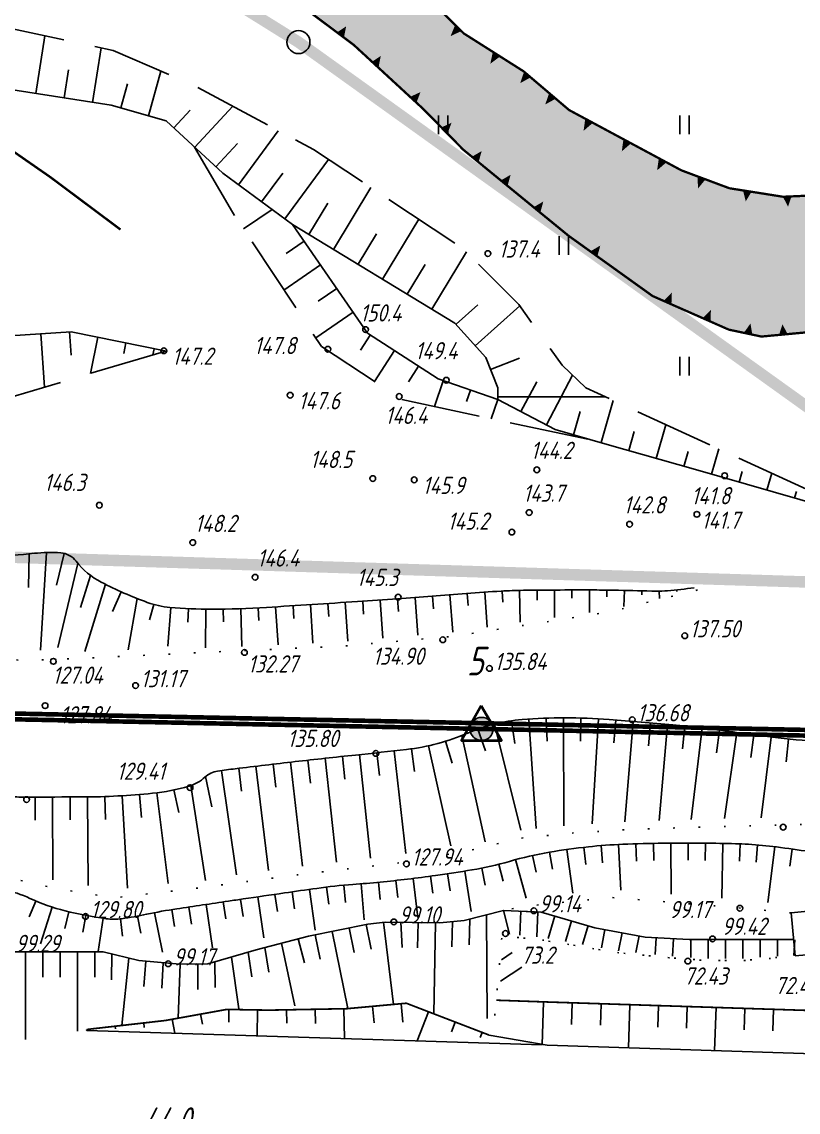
# Model space of a CAD drawing. Header units: millimetres. Extents: x 0 to 841, y 0 to 594.
# Drawn here: x 435.3 to 484.2, y 437.7 to 506.5 of the extents above; entities that cross this region are included whole.
import ezdxf
from ezdxf.lldxf.tags import DXFTag

# ---------------------------------------------------------------- set-up
doc = ezdxf.new("R2010")
doc.units = ezdxf.units.MM
doc.linetypes.add('ADOT1', pattern=[1.6, 0.1, -1.5])
doc.linetypes.add('AHIDDEN4', pattern=[7, 5, -2])
for name, color, linetype in [('01_Відвал', 7, 'Continuous'), ('01_Горизонт_58', 7, 'Continuous'), ('01_Горизонт_72', 7, 'Continuous'), ('01_Горизонт_86', 7, 'Continuous'), ('01_Земельний_відвід_існуючий', 7, 'Continuous'), ('01_Річка', 7, 'Continuous'), ('01_укоси', 7, 'Continuous'), ('0_Лицензия', 6, 'Continuous'), ('0_Проектний_карьер', 7, 'Continuous'), ('0_Проектні відмітки', 7, 'Continuous'), ('Карьер', 7, 'Continuous')]:
    doc.layers.add(name, color=color, linetype=linetype)
doc.styles.add('Такие дела', font='GOST_A.TTF', dxfattribs={"oblique": 15})
tags = doc.linetypes.add('New Line1', pattern=[1.5, 1, -0.5]).pattern_tags.tags
tags[6:7] = [DXFTag(74, 4), DXFTag(75, 0), DXFTag(340, '0'), DXFTag(46, 1.0), DXFTag(50, 0.0), DXFTag(44, 0.0), DXFTag(45, 0.0)]
tags[4:5] = [DXFTag(74, 4), DXFTag(75, 0), DXFTag(340, '0'), DXFTag(46, 1.0), DXFTag(50, 0.0), DXFTag(44, 0.0), DXFTag(45, 0.0)]

# ---------------------------------------------------------------- blocks, each defined once
blk = doc.blocks.new('Licenzia')
at = {"linetype": 'New Line1', "lineweight": 25}
h = blk.add_hatch(color=6, dxfattribs=at)
h.dxf.hatch_style = 1
h.set_gradient(color1=(255, 0, 255), color2=(255, 0, 255), centered=1, tint=1, name='INVCYLINDER')
edge = h.paths.add_edge_path()
edge.add_arc((0, 0), 2, 0, 360)
at = {"color": 6, "linetype": 'Continuous', "lineweight": 40, "flags": 128}
blk.add_lwpolyline([(-0.08, 4.01), (-3.48, -1.99), (3.45, -1.99)], close=True, dxfattribs=at)
at = {"color": 10, "linetype": 'Continuous', "lineweight": 25}
blk.add_circle((0, 0), 2, dxfattribs=at)

msp = doc.modelspace()

# ---------------------------------------------------------------- hatches: boundary and pattern name
at = {"layer": '01_Річка', "linetype": 'Continuous', "lineweight": -3, "true_color": 0xf0ffff}
h = msp.add_hatch(color=7, dxfattribs=at)
h.dxf.hatch_style = 1
h.paths.add_polyline_path([(450.586, 552.3), (452.754, 555.759), (455.737, 558.994), (463.556, 562.614), (465.882, 563.075), (467.578, 562.529), (468.865, 561.165), (469.021, 558.729), (467.656, 554.383), (465.724, 551.274), (463.317, 543.492), (461.784, 539.337), (460.515, 532.618), (451.135, 531.997), (450.453, 533.789), (450.004, 537.297), (450.804, 539.09), (452.208, 539.987), (454.705, 540.366), (456.831, 540.464), (459.112, 541.321), (460.789, 543.133), (460.984, 544.498), (460.458, 546.037), (459.346, 547.245), (458.274, 547.499), (455.836, 546.135), (453.067, 543.679), (450.552, 542.218), (448.875, 542.042), (447.9, 542.315), (446.698, 543.3), (446.608, 544.329), (448.149, 547.214)])
h.paths.add_polyline_path([(486.128, 555.588), (489.819, 554.469), (492.263, 553.172), (494.443, 551.406), (497.369, 547.854), (499.097, 544.282), (499.844, 540.092), (500.433, 538.227), (502.259, 535.617), (505.263, 534.146), (508.787, 532.98), (511.045, 530.723), (512.322, 527.897), (511.965, 525.216), (510.669, 522.999), (508.745, 521.488), (506.663, 520.408), (500.792, 520.192), (493.036, 520.958), (485.958, 523.43), (474.407, 530.284), (468.949, 533.624), (465.371, 533.425), (468.121, 540.549), (469.296, 544.27), (470.621, 547.823), (472.52, 551.526), (476.251, 554.96), (479.059, 555.882), (482.358, 556.019)])
h.paths.add_polyline_path([(310.927, 515.978), (313.107, 516.458), (316.951, 515.772), (322.397, 514.149), (328.941, 511.199), (334.25, 509.164), (343.619, 504.802), (347.806, 504.057), (355.097, 504.205), (362.358, 507.528), (368.77, 511.342), (373.194, 513.661), (384.348, 519.993), (395.256, 525.065), (399.976, 526.721), (404.526, 528.032), (410.731, 528.585), (413.811, 528.716), (418.792, 527.668), (425.943, 525.341), (429.795, 523.656), (434.167, 521.271), (442.157, 515.3), (447.685, 511.459), (456.206, 505.087), (460.602, 501.034), (463.12, 498.47), (469.755, 493.044), (475.061, 489.237), (479.872, 487.115), (481.929, 486.678), (487.134, 487.165), (493.131, 488.777), (498.184, 491.545), (499.95, 493.279), (501.441, 496.443), (501.654, 498.238), (501.318, 500.95), (500.632, 502.379), (499.336, 502.798), (497.887, 502.512), (492.366, 498.684), (488.729, 496.537), (485.917, 495.619), (483.296, 495.504), (479.91, 496.04), (476.887, 497.168), (469.795, 500.977), (466.914, 503.428), (463.143, 505.817), (461.461, 507.473), (461.257, 509.864), (463.929, 514.317), (466.829, 517.872), (468.878, 519.823), (471.372, 520.364), (473.981, 520.287), (477.113, 518.567), (485.862, 512.072), (490.776, 509.017), (493.811, 507.548), (498.122, 506.389), (501.408, 506.022), (505.777, 506.351), (509.793, 508.071), (513.891, 510.931), (519.207, 515.335), (521.939, 517.957), (522.325, 520.797), (521.359, 524.545), (519.774, 527.926), (517.897, 531.029), (515.248, 534.216), (513.873, 536.352), (513.177, 538.458), (513.37, 540.97), (516.276, 548.21), (518.669, 551.376), (521.395, 555.452), (524.802, 561.107), (528.03, 566.034), (531.243, 570.239), (533.911, 572.422), (537.661, 577.104), (523.622, 577.104), (521.624, 575.282), (519.779, 573.434), (516.736, 569.325), (514.151, 564.52), (511.468, 558.368), (507.088, 549.367), (506.348, 546.82), (505.131, 546.557), (504.308, 546.918), (502.943, 548.381), (500.927, 551.014), (497.642, 555.902), (496.079, 557.118), (493.201, 558.4), (485.844, 561.049), (479.271, 563.158), (471.932, 566.018), (466.864, 567.173), (462.216, 566.858), (456.544, 565.572), (453.341, 563.447), (448.378, 559.143), (446.616, 556.632), (442.782, 549.31), (441.39, 543.248), (441.362, 537.245), (442.255, 533.65), (443.721, 530.701), (445.194, 528.694), (446.911, 526.41), (447.111, 525.527), (446.334, 525.087), (445.372, 525.46), (440.143, 531.752), (436.917, 534.318), (432.883, 536.78), (428.003, 539.426), (423.72, 540.824), (411.524, 542.476), (407.575, 542.541), (402.912, 541.734), (396.347, 539.616), (391.356, 537.275), (387.54, 536.147), (383.331, 535.517), (376.497, 535.666), (375.149, 535.265), (374.106, 534.447), (374.186, 533.805), (374.751, 532.879), (377.335, 531.949), (378.827, 530.922), (379.245, 530.008), (378.988, 528.821), (377.016, 527.537), (366.334, 523.525), (360.042, 520.702), (353.801, 517.72), (350.916, 516.86), (347.728, 516.86), (345.448, 517.847), (343.929, 520.171), (341.635, 524.257), (339.017, 529.93), (334.76, 537.602), (333.513, 541.468), (333.717, 543.884), (335.982, 548.259), (327.323, 549.303), (326.174, 547.587), (324.3, 545.904), (321.632, 544.246), (316.798, 542.672), (311.649, 541.382), (307.546, 540.539), (304.318, 539.091), (303.264, 537.376), (303.183, 534.447), (301.858, 530.796), (302.044, 529.086), (301.663, 528.135), (304.569, 521.843), (305.624, 521.308), (305.151, 520.761), (308.421, 519.575), (309.885, 518.769), (310.541, 517.512)])

# ---------------------------------------------------------------- linework, layer by layer
at = {"color": 6, "linetype": 'Continuous', "lineweight": 60, "flags": 128}
msp.add_lwpolyline([(645.874, 345.863, 0.29, 0.29, 0), (510.845, 265.144, 0.29, 0.29, 0), (493.97, 226.424, 0.29, 0.29, 0), (455.791, 175.397, 0.29, 0.29, 0), (461.043, 59.052, 0.29, 0.29, 0), (282.326, 115.038, 0.29, 0.29, 0), (102.396, 133.602, 0.29, 0.29, 0), (121.768, 353.598, 0.29, 0.29, 0), (123.318, 410.282, 0, 0, 0), (236.516, 413.051, 0.29, 0.29, 0), (361.915, 455.101, 0.29, 0.29, 0), (432.038, 462.934, 0.29, 0.29, 0), (574.547, 459.988, 0.29, 0.29, 0), (617.739, 481.753, 0.29, 0.29, 0), (645.875, 481.61, 0.29, 0.29, 0)], format="xyseb", dxfattribs=at)
at = {"color": 1, "linetype": 'Continuous', "lineweight": 211, "const_width": 0.29, "flags": 128}
msp.add_lwpolyline([(123.671, 409.928), (236.58, 412.69), (361.994, 454.744), (432.055, 462.57), (573.75, 459.654), (632.504, 337.889), (510.559, 265.396), (493.655, 226.608), (455.422, 175.511), (460.657, 59.554), (282.399, 115.395), (102.789, 133.927), (122.13, 353.577)], close=True, dxfattribs=at)
at = {"layer": '01_Відвал', "color": 7, "linetype": 'Continuous', "lineweight": -3}
for p, q in [((436.133, 502.023), (436.702, 505.664)), ((439.72, 501.462), (440.256, 504.898)), ((437.926, 501.743), (438.203, 503.512)), ((443.244, 500.616), (444.039, 503.434)), ((441.497, 501.109), (441.927, 502.633)), ((446.175, 498.627), (448.568, 501.214)), ((444.843, 499.859), (445.879, 500.979)), ((448.926, 496.266), (451.438, 499.676)), ((447.507, 497.394), (448.864, 498.861)), ((451.848, 494.113), (454.609, 497.859)), ((450.387, 495.189), (451.721, 497)), ((454.921, 492.184), (457.289, 496.085)), ((453.369, 493.125), (454.572, 495.106)), ((451.06, 494.694), (449.239, 493.489)), ((458.024, 490.3), (460.318, 494.08)), ((456.472, 491.242), (457.638, 493.162)), ((453.068, 492.696), (451.934, 491.913)), ((461.127, 488.417), (463.319, 492.027)), ((454.099, 491.202), (451.801, 489.616)), ((459.576, 489.358), (460.704, 491.218)), ((455.13, 489.708), (453.966, 488.905)), ((456.16, 488.214), (453.804, 486.588)), ((462.659, 487.452), (464.035, 488.685)), ((463.871, 486.1), (466.676, 488.616)), ((436.46, 486.857), (436.684, 483.486)), ((438.271, 486.977), (438.369, 485.497)), ((457.246, 486.776), (456.62, 485.809)), ((440.051, 486.638), (439.583, 484.35)), ((441.829, 486.274), (441.692, 485.606)), ((443.607, 485.91), (443.528, 485.526)), ((458.77, 485.79), (457.512, 483.846)), ((460.294, 484.805), (459.661, 483.827)), ((464.832, 484.595), (466.673, 485.316)), ((468.364, 481.097), (470.009, 484.234)), ((461.854, 483.893), (461.293, 482.264)), ((463.57, 483.302), (463.324, 482.588)), ((466.756, 481.94), (467.747, 483.83)), ((465.286, 482.711), (464.866, 481.493)), ((465.286, 482.865), (472.092, 482.865)), ((471.807, 479.981), (472.569, 482.647)), ((470.062, 480.48), (470.481, 481.946)), ((473.552, 479.482), (473.895, 480.681)), ((475.297, 478.983), (475.907, 481.115)), ((477.042, 478.484), (477.309, 479.417)), ((478.787, 477.985), (479.244, 479.584)), ((480.532, 477.486), (480.723, 478.152)), ((482.277, 476.987), (482.582, 478.053)), ((484.022, 476.488), (484.136, 476.888))]:
    msp.add_line(p, q, dxfattribs=at)
at = {"layer": '01_Відвал', "color": 7, "linetype": 'AHIDDEN4', "lineweight": -3, "flags": 128}
for points in [[(406.289, 498.72), (411.26, 500.208), (417.969, 501.737), (425.003, 505.22), (429.042, 506.066), (434.383, 506.164), (441.027, 504.732), (446.017, 502.581), (453.67, 498.48), (463.128, 492.22), (466.612, 488.705), (469.348, 484.864), (470.846, 483.437), (489.257, 474.991)], [(446.157, 498.643), (448.553, 494.524), (452.518, 488.532), (454.162, 486.047), (459.24, 482.711), (463.532, 481.776), (471.282, 480.131)], [(444.4, 485.785), (434.859, 482.942), (427.493, 480.317), (420.205, 476.894), (414.121, 474.363), (409.661, 472.762)]]:
    msp.add_lwpolyline(points, dxfattribs=at)
at = {"layer": '01_Відвал', "color": 7, "linetype": 'Continuous', "lineweight": -3, "flags": 128}
for points in [[(489.257, 474.991), (477.761, 478.278), (472.195, 479.87), (468.914, 480.808), (465.286, 482.711), (465.286, 483.437), (464.53, 485.365), (462.591, 487.528), (452.342, 493.749), (447.946, 496.988), (444.368, 500.298), (440.891, 501.279), (432.651, 502.567), (426.934, 503.184), (418.57, 496.89), (417.498, 496.52), (412.406, 495.661), (410.332, 495.204)], [(465.286, 482.711), (461.533, 484.003), (457.077, 486.885), (452.342, 493.749)], [(412.758, 478.544), (414.454, 478.714), (419.322, 481.005), (425.716, 484.493), (429.837, 485.799), (434.498, 486.726), (438.361, 486.983), (444.396, 485.749)]]:
    msp.add_lwpolyline(points, dxfattribs=at)
at = {"layer": '01_Відвал', "color": 7, "linetype": 'Continuous', "lineweight": -3}
for centre in [(456.95, 487.119), (454.572, 485.877), (444.218, 485.785), (462.045, 483.92), (452.191, 482.973), (459.074, 482.895), (467.757, 478.266), (457.404, 477.712), (460.021, 477.631), (479.611, 477.894), (440.146, 476.025), (467.271, 475.565), (473.609, 474.827), (477.856, 475.453), (466.182, 474.331), (446.042, 473.668), (449.978, 471.483), (459.004, 470.224)]:
    msp.add_circle(centre, 0.181, dxfattribs=at)
at = {"layer": '01_Горизонт_58', "color": 7, "linetype": 'Continuous'}
for p, q in [((466.204, 447.783), (465.522, 447.331)), ((466.808, 446.871), (465.461, 445.979))]:
    msp.add_line(p, q, dxfattribs=at)
at = {"layer": '01_Горизонт_72', "color": 7, "linetype": 'Continuous'}
for p, q in [((466.737, 450.401), (466.674, 448.888)), ((467.83, 450.356), (467.765, 448.783)), ((468.889, 450.097), (468.477, 448.68)), ((469.94, 449.791), (469.56, 448.484)), ((470.991, 449.486), (470.643, 448.289)), ((472.056, 449.241), (471.838, 448.081)), ((473.132, 449.039), (472.919, 447.905)), ((474.208, 448.837), (474.01, 447.786)), ((475.294, 448.725), (475.233, 447.664)), ((476.387, 448.662), (476.324, 447.564)), ((477.48, 448.604), (477.48, 447.482)), ((478.574, 448.604), (478.574, 447.423)), ((479.669, 448.604), (479.669, 447.423)), ((480.763, 448.604), (480.763, 447.423)), ((481.858, 448.604), (481.858, 447.488)), ((482.952, 448.604), (482.952, 447.561)), ((484.046, 448.599), (483.968, 447.608))]:
    msp.add_line(p, q, dxfattribs=at)
at = {"layer": '01_Горизонт_72', "color": 7, "linetype": 'Continuous', "flags": 128}
msp.add_lwpolyline([(466.737, 450.401), (468.025, 450.348), (471.427, 449.359), (474.586, 448.766), (477.379, 448.604), (483.955, 448.604)], dxfattribs=at)
at = {"layer": '01_Горизонт_72', "color": 7, "linetype": 'Continuous'}
for centre in [(467.572, 450.43), (465.776, 448.992), (478.848, 448.647), (477.286, 447.252)]:
    msp.add_circle(centre, 0.181, dxfattribs=at)
at = {"layer": '01_Горизонт_86', "color": 7, "linetype": 'Continuous'}
for p, q in [((466.737, 450.401), (466.674, 448.888)), ((467.83, 450.356), (467.765, 448.783)), ((468.889, 450.097), (468.477, 448.68)), ((469.94, 449.791), (469.56, 448.484)), ((470.991, 449.486), (470.643, 448.289)), ((472.056, 449.241), (471.838, 448.081)), ((473.132, 449.039), (472.919, 447.905)), ((474.208, 448.837), (474.01, 447.786)), ((475.294, 448.725), (475.233, 447.664)), ((476.387, 448.662), (476.324, 447.564)), ((477.48, 448.604), (477.48, 447.482)), ((478.574, 448.604), (478.574, 447.423)), ((479.669, 448.604), (479.669, 447.423)), ((480.763, 448.604), (480.763, 447.423)), ((481.858, 448.604), (481.858, 447.488)), ((482.952, 448.604), (482.952, 447.561)), ((484.046, 448.599), (483.968, 447.608))]:
    msp.add_line(p, q, dxfattribs=at)
at = {"layer": '01_Горизонт_86', "color": 7, "linetype": 'ADOT1', "flags": 128}
msp.add_lwpolyline([(466.513, 448.739), (468.165, 448.567), (472.773, 447.791), (476.104, 447.458), (478.38, 447.292), (480.878, 447.292), (483.876, 447.514)], dxfattribs=at)
at = {"layer": '01_Горизонт_86', "color": 7, "linetype": 'Continuous'}
for centre in [(467.572, 450.43), (465.776, 448.992), (478.848, 448.647), (477.286, 447.252)]:
    msp.add_circle(centre, 0.181, dxfattribs=at)
at = {"layer": '01_Земельний_відвід_існуючий', "color": 2, "linetype": 'Continuous', "lineweight": 50, "const_width": 0.726}
for points in [[(500.925, 470.682), (391.263, 474.094), (271.255, 425.27), (208.638, 396.375), (197.918, 403.363), (199.378, 418.417), (183.075, 420.017), (167.68, 427.545), (147.537, 438.025), (138.594, 442.849), (128.465, 447.911), (122.614, 451.28), (124.144, 481.063), (143.65, 498.284), (167.441, 502.891), (182.509, 504.952), (210.667, 507.072), (220.406, 500.651), (311.596, 500.059), (333.909, 497.039), (368.924, 505.381), (400.353, 521.498), (424.365, 522.95), (452.715, 505.268)], [(500.925, 470.682), (528.009, 466.547), (542.565, 170.375), (533.606, 170.161), (508.966, 174.804), (479.458, 175.86), (446.225, 182.979), (434.787, 183.73), (339.851, 141.796), (337.753, 146.468), (291.199, 152.055), (219.604, 157.195), (213.219, 160.807), (174.857, 165.754), (197.918, 403.363), (208.638, 396.375), (271.255, 425.27), (391.263, 474.094)]]:
    msp.add_lwpolyline(points, close=True, dxfattribs=at)
at = {"layer": '01_Земельний_відвід_існуючий', "color": 7, "linetype": 'Continuous', "lineweight": -3}
msp.add_circle((452.715, 505.268), 0.726, dxfattribs=at)
at = {"layer": '01_Річка', "color": 0, "linetype": 'Continuous'}
for p, q in [((461.544, 499.459), (461.544, 500.638)), ((462.132, 500.638), (462.132, 499.462)), ((476.79, 499.459), (476.79, 500.638)), ((477.378, 500.638), (477.378, 499.462)), ((469.167, 491.836), (469.167, 493.015)), ((469.755, 493.015), (469.755, 491.839)), ((476.79, 484.213), (476.79, 485.392)), ((477.378, 485.392), (477.378, 484.216))]:
    msp.add_line(p, q, dxfattribs=at)
at = {"layer": '01_Річка', "color": 4, "linetype": 'Continuous', "lineweight": -3, "flags": 128}
msp.add_lwpolyline([(441.483, 493.433, 0.145, 0.145, 0), (437.069, 496.734, 0.145, 0.145, 0), (431.543, 500.574, 0.145, 0.145, 0), (424.339, 505.958, 0.145, 0.145, 0), (421.797, 507.344, 0.145, 0.145, 0), (419.482, 508.357, 0.145, 0.145, 0), (414.103, 510.107, 0.145, 0.145, 0), (412.305, 510.486, 0.145, 0.145, 0), (411.922, 510.469, 0.145, 0.145, 0), (407.875, 510.109, 0.145, 0.145, 0), (405.498, 509.424, 0.145, 0.145, 0), (402.104, 508.233, 0.145, 0.145, 0), (397.931, 506.293, 0.145, 0.145, 0), (392.668, 503.846, 0.145, 0.145, 0), (388.306, 501.369, 0.145, 0.145, 0), (381.889, 497.726, 0.145, 0.145, 0), (377.628, 495.493, 0.145, 0.145, 0), (370.799, 491.43, 0.145, 0.145, 0), (355.467, 486.059, 0.145, 0.145, 0)], format="xyseb", dxfattribs=at)
at = {"layer": '01_Річка', "color": 7, "linetype": 'Continuous', "lineweight": -3, "const_width": 0.145, "flags": 128}
for points in [[(452.353, 507.968), (456.206, 505.087), (460.602, 501.034), (463.12, 498.47), (469.755, 493.044), (475.061, 489.237), (479.872, 487.115), (481.929, 486.678), (487.134, 487.165)], [(485.917, 495.619), (483.296, 495.504), (479.91, 496.04), (476.887, 497.168), (469.795, 500.977), (466.914, 503.428), (463.143, 505.817), (461.461, 507.473)]]:
    msp.add_lwpolyline(points, dxfattribs=at)
at = {"layer": '01_Річка', "color": 7, "linetype": 'Continuous', "lineweight": -3, "flags": 128}
for points in [[(455.359, 505.72, 0.544, 0, 0), (455.723, 506.262, 0, 0, 0)], [(462.798, 506.157, 0.544, 0, 0), (462.314, 505.642, 0, 0, 0)], [(457.546, 503.851, 0.544, 0, 0), (457.91, 504.393, 0, 0, 0)], [(465.21, 504.507, 0.544, 0, 0), (464.822, 503.903, 0, 0, 0)], [(467.161, 503.218, 0.544, 0, 0), (466.706, 502.676, 0, 0, 0)], [(459.96, 501.625, 0.544, 0, 0), (460.415, 502.113, 0, 0, 0)], [(468.743, 501.872, 0.544, 0, 0), (468.288, 501.33, 0, 0, 0)], [(471.052, 500.302, 0.544, 0, 0), (470.706, 499.665, 0, 0, 0)], [(461.921, 499.69, 0.544, 0, 0), (462.376, 500.178, 0, 0, 0)], [(473.462, 499.008, 0.544, 0, 0), (473.117, 498.371, 0, 0, 0)], [(463.867, 497.858, 0.544, 0, 0), (464.274, 498.386, 0, 0, 0)], [(475.694, 497.809, 0.544, 0, 0), (475.349, 497.172, 0, 0, 0)], [(465.695, 496.364, 0.544, 0, 0), (466.102, 496.891, 0, 0, 0)], [(478.15, 496.697, 0.544, 0, 0), (477.934, 496.035, 0, 0, 0)], [(481.038, 495.861, 0.544, 0, 0), (480.939, 495.213, 0, 0, 0)], [(483.561, 495.516, 0.544, 0, 0), (483.608, 494.879, 0, 0, 0)], [(467.76, 494.675, 0.544, 0, 0), (468.167, 495.203, 0, 0, 0)], [(471.356, 491.895, 0.544, 0, 0), (471.763, 492.423, 0, 0, 0)], [(476.002, 488.822, 0.544, 0, 0), (476.278, 489.443, 0, 0, 0)], [(478.466, 487.735, 0.544, 0, 0), (478.743, 488.356, 0, 0, 0)], [(481.089, 486.856, 0.544, 0, 0), (481.24, 487.503, 0, 0, 0)], [(483.314, 486.807, 0.544, 0, 0), (483.258, 487.449, 0, 0, 0)]]:
    msp.add_lwpolyline(points, format="xyseb", dxfattribs=at)
at = {"layer": '01_Річка', "color": 7, "linetype": 'Continuous'}
msp.add_circle((464.673, 491.918), 0.181, dxfattribs=at)
at = {"layer": '01_укоси', "color": 7, "linetype": 'Continuous', "lineweight": 25}
for p, q in [((483.799, 450.296), (484.049, 447.585)), ((468.179, 444.674), (468.091, 441.953)), ((473.622, 444.498), (473.534, 441.779)), ((479.064, 444.322), (478.976, 441.604))]:
    msp.add_line(p, q, dxfattribs=at)
at = {"layer": '01_укоси', "color": 7, "linetype": 'Continuous', "lineweight": -3}
for p, q in [((448.325, 444.196), (448.31, 443.393)), ((450.139, 444.165), (450.111, 442.532)), ((451.954, 444.173), (451.97, 443.323)), ((453.769, 444.207), (453.786, 443.311)), ((455.583, 444.241), (455.619, 442.356)), ((457.391, 444.394), (457.488, 443.344)), ((459.199, 444.56), (459.306, 443.398)), ((460.913, 444.053), (460.204, 442.21)), ((442.951, 443.344), (442.984, 443.051)), ((444.75, 443.577), (444.909, 442.697)), ((446.536, 443.9), (446.65, 443.269)), ((462.607, 443.402), (462.366, 442.775)), ((439.345, 442.926), (439.354, 442.874)), ((441.148, 443.138), (441.166, 442.977)), ((464.301, 442.75), (464.174, 442.419))]:
    msp.add_line(p, q, dxfattribs=at)
at = {"layer": '01_укоси', "color": 7, "linetype": 'Continuous'}
for p, q in [((469.994, 444.615), (469.949, 443.255)), ((471.808, 444.557), (471.764, 443.197)), ((475.436, 444.439), (475.392, 443.08)), ((477.25, 444.38), (477.206, 443.021)), ((480.878, 444.263), (480.834, 442.905)), ((482.692, 444.204), (482.648, 442.846))]:
    msp.add_line(p, q, dxfattribs=at)
at = {"layer": '01_укоси', "color": 7, "linetype": 'ADOT1', "flags": 128}
msp.add_lwpolyline([(464.747, 442.578), (464.987, 442.486), (465.557, 448.839), (468.165, 448.567), (472.773, 447.791), (476.104, 447.458), (478.38, 447.292), (480.878, 447.292), (484.049, 447.585)], dxfattribs=at)
at = {"layer": '0_Проектний_карьер', "color": 7, "linetype": 'Continuous', "lineweight": -3, "flags": 128}
msp.add_lwpolyline([(483.799, 450.296), (485.06, 450.412), (516.377, 452.205), (520.182, 452.47), (548.228, 452.241)], dxfattribs=at)
for points in [[(484.049, 447.585), (485.263, 447.697), (516.549, 449.488), (520.424, 449.758), (520.747, 446.143), (525.969, 446.478), (540.871, 446.17), (553.232, 445.726, -0.279303), (569.368, 435.14), (605.652, 359.149, -0.387839), (598.363, 335.118), (503.658, 278.819, 0.158117), (495.97, 270.069), (490.606, 257.63), (488.939, 253.766, -0.140304), (484.615, 248.552)], [(464.747, 442.578), (468.419, 441.943), (485.889, 441.383), (486.45, 437.796), (525.839, 440.126), (540.76, 439.817), (553.059, 439.339, -0.278494), (563.654, 432.365), (599.919, 356.412, -0.387839), (595.117, 340.579), (500.411, 284.279, 0.158117), (490.137, 272.584), (484.844, 260.31)]]:
    msp.add_lwpolyline(points, format="xyb", dxfattribs=at)
at = {"layer": '0_Проектний_карьер', "color": 7, "linetype": 'Continuous', "lineweight": -3, "const_width": 0.109, "flags": 128}
msp.add_lwpolyline([(465.197, 444.78), (468.48, 444.665), (485.931, 444.099), (513.472, 445.676), (514.03, 442.112), (525.894, 442.848), (540.816, 442.54), (553.135, 442.078, -0.278876), (566.102, 433.556), (602.376, 357.585, -0.387839), (596.508, 338.238), (501.803, 281.939, 0.158117), (492.637, 271.506), (487.344, 259.232)], format="xyb", dxfattribs=at)
msp.add_lwpolyline([(439.345, 442.926), (439.479, 442.947), (444.33, 443.501), (448.192, 444.199), (450.844, 444.152), (455.777, 444.245), (459.52, 444.589), (464.747, 442.578)], dxfattribs=at)
at = {"layer": '0_Проектний_карьер', "color": 0, "linetype": 'Continuous', "lineweight": 25, "flags": 128}
msp.add_lwpolyline([(439.354, 442.874), (468.092, 441.959)], dxfattribs=at)
at = {"layer": 'Карьер', "color": 7, "linetype": 'Continuous'}
for p, q in [((435.723, 472.96), (435.671, 470.837)), ((436.821, 473.043), (436.441, 466.874)), ((437.92, 472.991), (437.449, 470.974)), ((438.792, 472.36), (437.522, 467.042)), ((439.586, 471.599), (438.965, 469.564)), ((440.532, 471.036), (439.229, 466.802)), ((441.528, 470.565), (440.968, 469.313)), ((460.069, 470.202), (460.244, 467.823)), ((461.168, 470.284), (461.228, 469.496)), ((462.267, 470.37), (462.453, 468.017)), ((463.366, 470.458), (463.428, 469.698)), ((464.465, 470.541), (464.62, 468.335)), ((465.565, 470.612), (465.605, 469.905)), ((466.666, 470.655), (466.706, 468.638)), ((467.768, 470.667), (467.774, 470.041)), ((468.871, 470.675), (468.88, 468.944)), ((469.973, 470.679), (469.974, 470.152)), ((471.075, 470.679), (471.073, 469.252)), ((472.177, 470.672), (472.171, 470.249)), ((473.279, 470.648), (473.254, 469.633)), ((474.381, 470.624), (474.376, 470.376)), ((475.483, 470.608), (475.489, 470.132)), ((476.582, 470.69), (476.592, 470.591)), ((442.543, 470.137), (441.97, 466.898)), ((443.58, 469.764), (443.308, 468.797)), ((444.664, 469.573), (444.462, 467.133)), ((445.764, 469.502), (445.724, 468.657)), ((449.07, 469.499), (449.15, 467.113)), ((450.171, 469.547), (450.214, 468.753)), ((451.271, 469.615), (451.424, 467.217)), ((452.371, 469.685), (452.423, 468.88)), ((453.471, 469.756), (453.628, 467.321)), ((454.571, 469.827), (454.624, 469.009)), ((455.671, 469.899), (455.832, 467.439)), ((456.77, 469.972), (456.824, 469.159)), ((457.87, 470.046), (458.036, 467.63)), ((458.97, 470.123), (459.026, 469.324)), ((446.866, 469.47), (446.837, 467.016)), ((447.968, 469.473), (447.979, 468.67)), ((469.446, 462.604), (469.462, 455.793)), ((465.086, 462.216), (466.741, 455.518)), ((466.162, 462.425), (466.366, 460.987)), ((467.254, 462.529), (467.713, 455.62)), ((468.349, 462.584), (468.399, 461.133)), ((470.543, 462.591), (470.503, 461.139)), ((471.639, 462.544), (471.259, 455.918)), ((472.733, 462.467), (472.621, 461.019)), ((473.827, 462.38), (473.313, 456.043)), ((474.92, 462.29), (474.797, 460.843)), ((476.013, 462.195), (475.476, 456.126)), ((477.105, 462.093), (476.956, 460.648)), ((478.195, 461.969), (477.49, 456.192)), ((463.018, 461.49), (464.489, 454.771)), ((464.036, 461.899), (464.525, 460.532)), ((479.283, 461.831), (479.092, 460.391)), ((480.37, 461.681), (479.61, 456.246)), ((481.456, 461.533), (481.266, 460.094)), ((482.544, 461.394), (481.91, 456.304)), ((483.634, 461.27), (483.489, 459.825)), ((459.844, 460.652), (460.044, 459.214)), ((460.923, 460.846), (462.323, 454.536)), ((461.984, 461.126), (462.41, 459.738)), ((453.302, 459.932), (453.464, 458.489)), ((454.392, 460.053), (455.108, 453.499)), ((455.483, 460.17), (455.636, 458.726)), ((456.574, 460.285), (457.26, 453.75)), ((457.665, 460.402), (457.822, 458.958)), ((458.755, 460.523), (459.489, 454.049)), ((447.857, 459.277), (448.807, 452.697)), ((448.944, 459.42), (449.12, 457.979)), ((450.033, 459.552), (450.823, 452.963)), ((451.123, 459.681), (451.292, 458.239)), ((452.212, 459.808), (452.967, 453.246)), ((446.848, 458.894), (447.249, 456.981)), ((443.773, 457.874), (444.481, 452.149)), ((444.855, 458.056), (445.157, 456.636)), ((445.916, 458.332), (446.852, 452.335)), ((436.104, 457.607), (436.105, 456.155)), ((437.201, 457.608), (437.209, 452.381)), ((438.298, 457.61), (438.302, 456.158)), ((439.395, 457.614), (439.448, 452.012)), ((440.492, 457.638), (440.541, 456.187)), ((441.587, 457.689), (441.931, 451.854)), ((442.681, 457.767), (442.802, 456.32))]:
    msp.add_line(p, q, dxfattribs=at)
at = {"layer": 'Карьер', "color": 0, "linetype": 'Continuous'}
for p, q in [((470.73, 454.435), (470.854, 453.353)), ((471.822, 454.543), (471.911, 453.457)), ((472.917, 454.613), (473.054, 451.723)), ((474.014, 454.654), (474.047, 453.565)), ((475.111, 454.682), (475.132, 453.593)), ((476.208, 454.698), (476.238, 451.469)), ((477.305, 454.702), (477.304, 453.613)), ((478.402, 454.696), (478.39, 453.607)), ((479.5, 454.679), (479.432, 451.213)), ((480.597, 454.651), (480.554, 453.563)), ((481.692, 454.582), (481.6, 453.497)), ((482.783, 454.466), (482.332, 450.943)), ((466.415, 453.653), (467.086, 451.219)), ((467.48, 453.917), (467.716, 452.854)), ((468.557, 454.127), (468.739, 453.054)), ((469.642, 454.296), (470.033, 451.53)), ((483.87, 454.32), (483.721, 453.241)), ((464.288, 453.116), (464.498, 452.047)), ((465.359, 453.358), (465.629, 452.303)), ((458.858, 452.34), (458.976, 451.257)), ((459.948, 452.467), (460.252, 449.997)), ((461.036, 452.609), (461.185, 451.53)), ((462.122, 452.765), (462.282, 451.688)), ((463.207, 452.932), (463.61, 450.373)), ((452.315, 451.621), (452.469, 450.543)), ((453.401, 451.775), (453.764, 449.205)), ((454.489, 451.923), (454.621, 450.842)), ((455.58, 452.04), (455.68, 450.956)), ((456.673, 452.13), (456.861, 449.856)), ((457.766, 452.228), (457.87, 451.144)), ((436.143, 451.039), (435.714, 450.039)), ((447.971, 450.987), (448.132, 449.909)), ((449.057, 451.148), (449.216, 450.07)), ((450.143, 451.307), (450.522, 448.71)), ((451.229, 451.464), (451.385, 450.387)), ((437.17, 450.654), (436.425, 448.345)), ((438.229, 450.365), (437.98, 449.305)), ((443.636, 450.306), (444.127, 447.822)), ((444.716, 450.499), (444.888, 449.424)), ((445.801, 450.663), (445.961, 449.586)), ((446.886, 450.825), (447.293, 448.091)), ((465.644, 450.444), (466.023, 448.948)), ((439.302, 450.137), (439.098, 449.067)), ((440.384, 449.954), (440.074, 447.85)), ((441.477, 449.915), (441.6, 448.833)), ((442.56, 450.087), (442.76, 449.016)), ((456.986, 449.558), (457.297, 448.007)), ((458.071, 449.701), (458.718, 444.516)), ((459.164, 449.699), (459.254, 448.1)), ((460.258, 449.68), (460.231, 448.083)), ((461.353, 449.661), (461.254, 443.922)), ((462.443, 449.74), (462.394, 448.14)), ((463.522, 449.906), (463.494, 448.284)), ((464.583, 450.175), (464.612, 443.621)), ((453.767, 448.911), (454.077, 447.368)), ((454.84, 449.127), (455.819, 444.249)), ((455.913, 449.342), (456.223, 447.799)), ((451.644, 448.378), (452.476, 444.434)), ((452.703, 448.657), (453.1, 447.145)), ((435.484, 447.828), (435.484, 442.306)), ((436.579, 447.828), (436.579, 446.232)), ((437.673, 447.828), (437.673, 446.232)), ((438.767, 447.828), (438.767, 442.833)), ((439.862, 447.828), (439.862, 446.232)), ((440.941, 447.695), (440.907, 446.06)), ((448.481, 447.501), (448.942, 444.229)), ((449.531, 447.808), (449.78, 446.257)), ((450.586, 448.1), (450.835, 446.549)), ((442.005, 447.439), (441.577, 443.187)), ((443.079, 447.246), (442.954, 445.651)), ((444.169, 447.146), (444.086, 445.547)), ((445.259, 447.048), (445.126, 443.645)), ((446.354, 447.061), (446.371, 445.465)), ((447.43, 447.194), (447.466, 445.582))]:
    msp.add_line(p, q, dxfattribs=at)
at = {"layer": 'Карьер', "color": 7, "linetype": 'Continuous', "flags": 128}
msp.add_lwpolyline([(433.287, 472.846, 0.026152), (436.049, 472.993, -0.043647), (437.708, 473.023, -0.215674), (438.683, 472.498, 0.111483), (440.272, 471.168, 0.030764), (443.175, 469.895, 0.066868), (444.604, 469.578, 0.021162), (447.221, 469.468, 0.015903), (450.705, 469.578, 0.000533), (456.439, 469.95, 0.001212), (458.959, 470.122, 0.002758), (463.323, 470.455, -0.005534), (465.5, 470.608, -0.012001), (466.912, 470.659, -0.003654), (471.553, 470.678, -0.00599), (472.902, 470.658, 0.003352), (475.311, 470.608, 0.025406), (475.996, 470.634, 0.0103), (477.677, 470.817)], format="xyb", dxfattribs=at)
at = {"layer": 'Карьер', "color": 7, "linetype": 'ADOT1', "flags": 128}
for points in [[(477.886, 470.678), (472.319, 469.288), (462.508, 467.758), (455.48, 467.133), (446.225, 466.716), (439.197, 466.368), (435.3, 466.229), (430.569, 466.646), (426.742, 467.689), (423.958, 467.828), (422.288, 465.882), (419.574, 463.796), (418.183, 451.701)], [(420.889, 453.237), (425.767, 452.912), (432.084, 453.051), (437.101, 451.891), (441.049, 451.242), (445.88, 451.798), (453.265, 452.773), (458.839, 453.422), (463.452, 454.215), (466.657, 455.004), (469.909, 455.329), (473.671, 455.561), (477.729, 455.697), (485.161, 455.883), (490.874, 456.208), (494.544, 456.393), (499.67, 455.88), (505.615, 454.535), (506.957, 454.284)]]:
    msp.add_lwpolyline(points, dxfattribs=at)
at = {"layer": 'Карьер', "color": 7, "linetype": 'Continuous'}
for points in [[(434.569, 457.613, 0.002875), (435.574, 457.607, 0.000816), (439.116, 457.613, 0.024714), (443.51, 457.844, 0.046478), (445.809, 458.298, 0.112611), (446.812, 458.862, -0.147794), (447.611, 459.241, -0.006859), (448.726, 459.394, -0.00203), (452.502, 459.841, -0.002585), (456.31, 460.257, 0.00305), (459.538, 460.613, 0.073097), (463.392, 461.645, -0.082433), (466.831, 462.498, -0.019675), (469.527, 462.605, -0.01897), (472.323, 462.498, -0.003338), (476.343, 462.166, -0.007747), (478.072, 461.984, -0.005036), (480.143, 461.713, 0.004208), (482.62, 461.384, 0.017089), (485.635, 461.114, -0.01935)], [(429.85, 457.698, 0.000151), (434.177, 457.618, 0.001665)]]:
    msp.add_lwpolyline(points, format="xyb", dxfattribs=at)
at = {"layer": 'Карьер', "color": 0, "linetype": 'Continuous'}
msp.add_lwpolyline([(434.101, 451.735, -0.067357), (435.769, 451.208, 0.050095), (437.982, 450.424, 0.025334), (440.574, 449.926, 0.068593), (441.553, 449.924, 0.019431), (443.132, 450.202, -0.016107), (445.034, 450.549, -0.000129), (448.294, 451.035, -0.000451), (449.23, 451.173, -0.0007), (451.823, 451.55, -0.000886), (453.871, 451.842, -0.015835), (456.147, 452.088, 0.010444), (459.599, 452.424, 0.00594), (461.369, 452.656, 0.004573), (463.661, 453.004, 0.031832), (466.035, 453.544, -0.029998), (468.551, 454.126, -0.015051), (471.007, 454.465, -0.017054), (473.188, 454.625, -0.006272), (475.726, 454.692, -0.006125), (478.325, 454.696, -0.003746), (480.29, 454.661, -0.009008), (481.107, 454.625, -0.017337), (482.878, 454.454, -0.007304), (487.054, 453.842, -0.002901)], format="xyb", dxfattribs=at)
at = {"layer": 'Карьер', "color": 0, "linetype": 'ADOT1', "flags": 128}
msp.add_lwpolyline([(483.799, 450.296), (479.5, 450.698), (472.43, 451.268), (467.08, 450.714), (465.779, 450.476)], dxfattribs=at)
at = {"layer": 'Карьер', "color": 0, "linetype": 'Continuous', "flags": 128}
msp.add_lwpolyline([(419.862, 448.171), (422.283, 448.366), (428.051, 448.366), (434.033, 447.828), (440.384, 447.828), (442.648, 447.285), (445.238, 447.048), (446.997, 447.068), (450.041, 447.956), (453.349, 448.827), (457.085, 449.578), (458.192, 449.716), (461.631, 449.657), (463.163, 449.815), (465.653, 450.446), (468.025, 450.348), (471.427, 449.359), (474.586, 448.766), (477.379, 448.604), (483.955, 448.604)], dxfattribs=at)
at = {"layer": 'Карьер', "color": 7, "linetype": 'Continuous'}
for centre in [(461.819, 467.535), (477.089, 467.79), (449.305, 466.738), (437.246, 466.174), (464.763, 465.727), (442.438, 464.641), (436.722, 463.376), (473.778, 462.489), (457.601, 460.364), (445.874, 458.197), (435.559, 457.446), (483.301, 455.706), (459.528, 453.382), (439.268, 450.065), (480.575, 450.583), (458.732, 449.722), (444.496, 447.079)]:
    msp.add_circle(centre, 0.181, dxfattribs=at)

# ---------------------------------------------------------------- block references
at = {"layer": '0_Лицензия', "color": 6, "linetype": 'New Line1', "lineweight": 25, "xscale": 0.363, "yscale": 0.363, "zscale": 0.363}
msp.add_blockref('Licenzia', (464.271, 461.907), dxfattribs=at)

# ---------------------------------------------------------------- texts
at = {"layer": '01_Відвал', "color": 7, "linetype": 'Continuous', "lineweight": -3, "style": 'Такие дела', "oblique": 15}
for s, p in [('150.4', (456.606, 487.627)), ('147.8', (449.911, 485.57)), ('149.4', (460.077, 485.241)), ('147.2', (444.741, 484.893)), ('147.6', (452.714, 482.081)), ('146.4', (458.187, 481.159)), ('144.2', (467.377, 478.949)), ('148.5', (453.448, 478.377)), ('146.3', (436.659, 476.929)), ('145.9', (460.544, 476.738)), ('143.7', (466.891, 476.248)), ('141.8', (477.504, 476.085)), ('142.8', (473.229, 475.51)), ('148.2', (446.174, 474.338)), ('145.2', (462.121, 474.481)), ('141.7', (478.142, 474.54)), ('146.4', (450.11, 472.153)), ('145.3', (456.379, 470.929))]:
    msp.add_text(s, height=1.089, dxfattribs=at).set_placement(p)
at = {"layer": '01_Горизонт_72', "color": 7, "linetype": 'Continuous', "style": 'Такие дела', "oblique": 15}
for s, p in [('99.42', (479.432, 448.904)), ('73.2', (466.767, 447.078)), ('72.43', (477.04, 445.762)), ('72.41', (482.787, 445.163))]:
    msp.add_text(s, height=1.089, dxfattribs=at).set_placement(p)
at = {"layer": '01_Горизонт_86', "color": 7, "linetype": 'Continuous', "style": 'Такие дела', "oblique": 15}
for s, p in [('99.42', (479.432, 448.904)), ('73.2', (466.767, 447.078)), ('72.43', (477.04, 445.762)), ('72.41', (482.787, 445.163))]:
    msp.add_text(s, height=1.089, dxfattribs=at).set_placement(p)
at = {"layer": '01_Річка', "color": 7, "linetype": 'Continuous', "style": 'Такие дела', "oblique": 15}
msp.add_text('137.4', height=1.089, dxfattribs=at).set_placement((465.344, 491.659))
at = {"layer": '0_Лицензия', "color": 6, "linetype": 'New Line1', "lineweight": 25, "insert": (463.332, 467.097), "char_height": 1.815, "attachment_point": 1, "style": 'Такие дела'}
msp.add_mtext_dynamic_manual_height_columns('5', width=7.23436, gutter_width=15, heights=[6.423], dxfattribs=at)
at = {"layer": '0_Проектні відмітки', "color": 7, "linetype": 'Continuous', "style": 'Такие дела', "oblique": 15}
msp.add_text('44,0', height=1.452, dxfattribs=at).set_placement((442.99, 436.562))
at = {"layer": 'Карьер', "color": 7, "linetype": 'Continuous', "style": 'Такие дела', "oblique": 15}
for s, p in [('137.50', (477.414, 467.685)), ('134.90', (457.405, 465.954)), ('132.27', (449.526, 465.468)), ('135.84', (465.088, 465.622)), ('127.04', (437.193, 464.758)), ('131.17', (442.763, 464.536)), ('127.84', (437.679, 462.255)), ('136.68', (474.103, 462.384)), ('135.80', (452.015, 460.764)), ('129.41', (441.239, 458.694)), ('127.94', (459.853, 453.277)), ('129.80', (439.593, 449.96)), ('99.14', (467.897, 450.325)), ('99.17', (476.117, 449.962)), ('99.10', (459.057, 449.617)), ('99.29', (434.858, 447.823)), ('99.17', (444.821, 446.974))]:
    msp.add_text(s, height=1.089, dxfattribs=at).set_placement(p)

doc.saveas('drawing.dxf')
